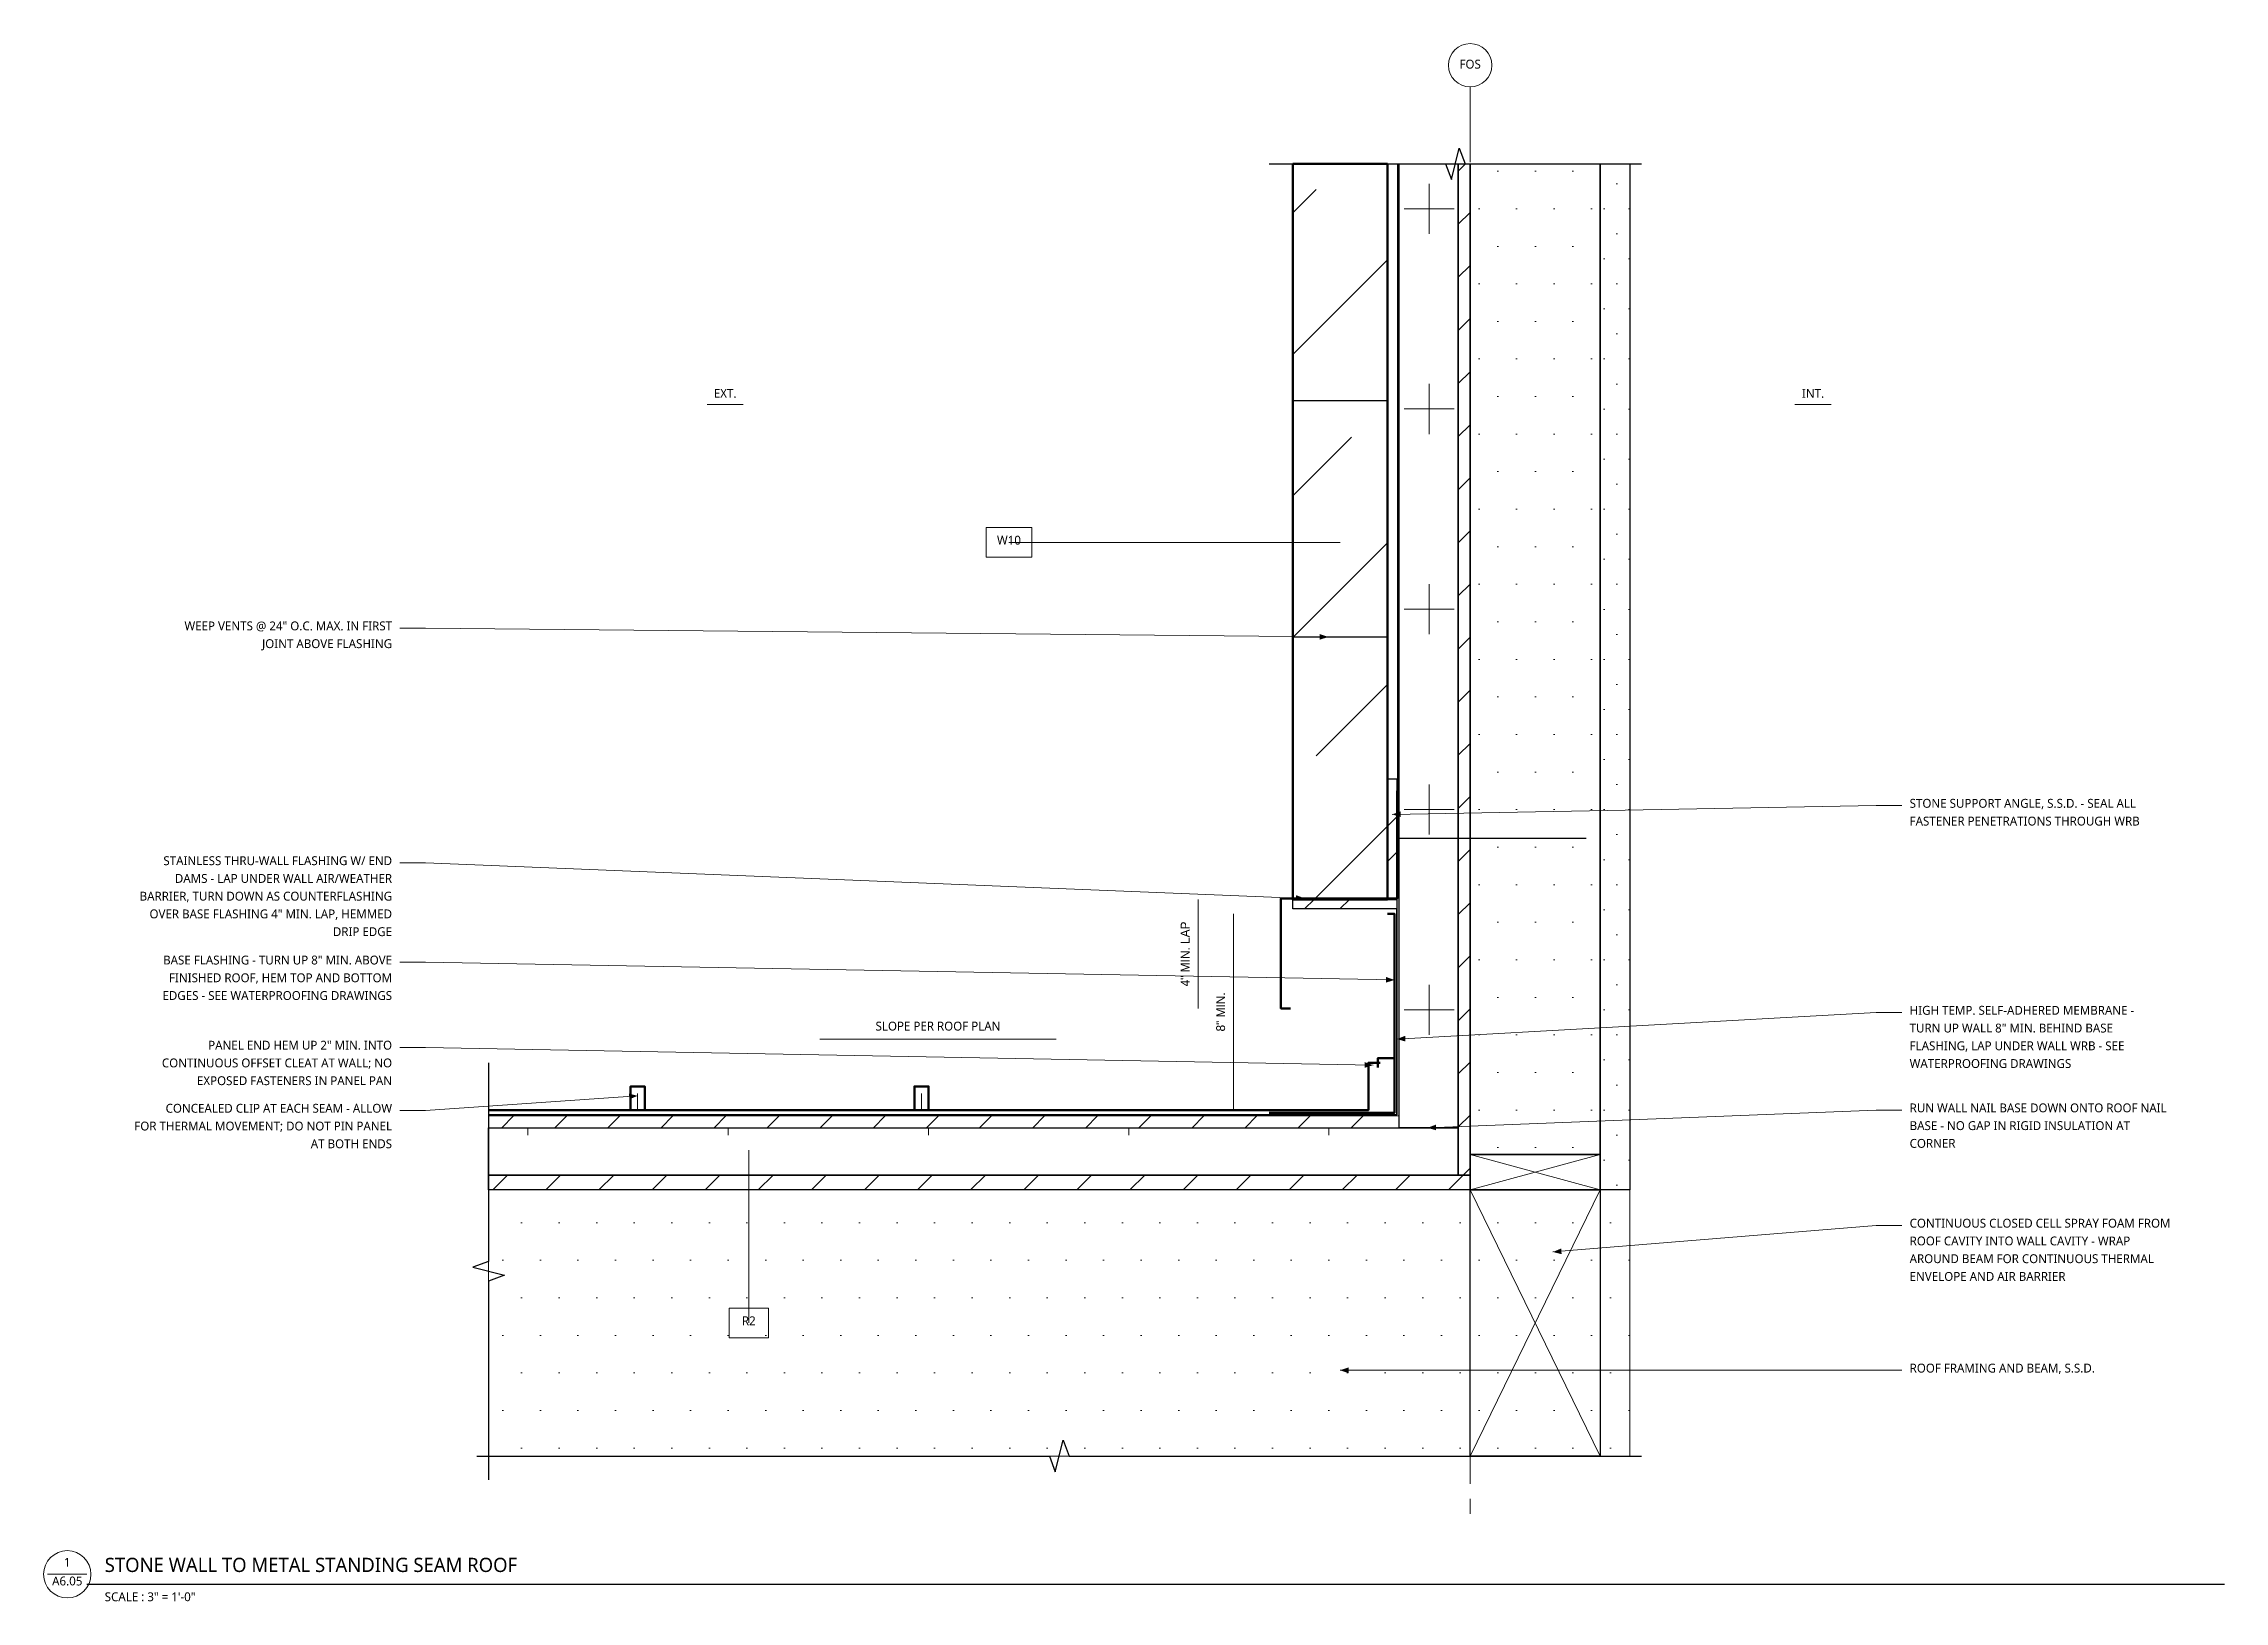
# Model space of a CAD drawing. Header units: inches. Extents: x -44.8 to 47.4, y -20.8 to 45.1.
import ezdxf
from ezdxf.enums import TextEntityAlignment as Align

# ---------------------------------------------------------------- set-up
doc = ezdxf.new("R2010")
doc.units = ezdxf.units.IN
doc.linetypes.add('CENTER', pattern=[5.08, 3.175, -0.635, 0.635, -0.635])
for name, color, linetype, lineweight in [('A-ANNO-DIMS', 7, 'Continuous', 13), ('A-ANNO-GRID', 7, 'CENTER', 13), ('A-ANNO-NOTE', 7, 'Continuous', 13), ('A-ANNO-TAGS', 7, 'Continuous', 18), ('A-DETL-HEVY', 7, 'Continuous', 50), ('A-DETL-LITE', 7, 'Continuous', 13), ('A-DETL-MEDM', 7, 'Continuous', 30), ('A-DETL-MEMB', 5, 'Continuous', 35), ('A-DETL-MTL', 7, 'Continuous', 50), ('A-DETL-PATT', 8, 'Continuous', 9)]:
    doc.layers.add(name, color=color, linetype=linetype, lineweight=lineweight)
doc.styles.add('OpenSans', font='OpenSans-Regular.ttf')

msp = doc.modelspace()

# ---------------------------------------------------------------- hatches: boundary and pattern name
at = {"layer": 'A-DETL-PATT'}
h = msp.add_hatch(dxfattribs=at)
h.set_pattern_fill('ANSI33', scale=1.3333)
h.paths.add_polyline_path([(8, 40), (12, 40), (12, 8.9), (8, 8.9)])
h = msp.add_hatch(dxfattribs=at)
h.set_pattern_fill('CROSS', scale=0.66667)
h.paths.add_polyline_path([(12.5, 40), (15, 40), (15, -0.75), (12.5, -0.75)])
h = msp.add_hatch(dxfattribs=at)
h.set_pattern_fill('ANSI31', scale=0.5)
h.paths.add_polyline_path([(15, 40), (15.5, 40), (15.5, -2.75), (15, -2.75)])
h = msp.add_hatch(dxfattribs=at)
h.set_pattern_fill('DOTS')
h.paths.add_polyline_path([(15.5, 40), (21, 40), (21, -1.875), (15.5, -1.875)])
h = msp.add_hatch(dxfattribs=at)
h.set_pattern_fill('DOTS', scale=0.66667)
h.paths.add_polyline_path([(21, 40), (22.25, 40), (22.25, -3.375), (21, -3.375)])
h = msp.add_hatch(dxfattribs=at)
h.set_pattern_fill('ANSI32', scale=0.3333)
h.paths.add_polyline_path([(12, 14), (12.4, 14), (12.4, 8.9), (12, 8.9)])
h = msp.add_hatch(dxfattribs=at)
h.set_pattern_fill('ANSI32', scale=0.3333)
h.paths.add_polyline_path([(8, 8.9), (12.4, 8.9), (12.4, 8.5), (8, 8.5)])
h = msp.add_hatch(dxfattribs=at)
h.set_pattern_fill('ANSI31', scale=0.5)
h.paths.add_polyline_path([(-26, -0.25), (12.5, -0.25), (12.5, -0.75), (-26, -0.75)])
h = msp.add_hatch(dxfattribs=at)
h.set_pattern_fill('CROSS', scale=0.6667)
h.paths.add_polyline_path([(-26, -0.75), (15, -0.75), (15, -2.75), (-26, -2.75)])
h = msp.add_hatch(dxfattribs=at)
h.set_pattern_fill('ANSI31', scale=0.5)
h.paths.add_polyline_path([(-26, -2.75), (15.5, -2.75), (15.5, -3.375), (-26, -3.375)])
h = msp.add_hatch(dxfattribs=at)
h.set_pattern_fill('DOTS')
h.paths.add_polyline_path([(-26, -3.375), (22.25, -3.375), (22.25, -14.625), (-26, -14.625)])

# ---------------------------------------------------------------- linework, layer by layer
at = {"layer": 'A-ANNO-DIMS'}
msp.add_line((-2, 3), (-12, 3), dxfattribs=at)
for points in [[(4, 8.9), (4, 4.3)], [(5.5, 0), (5.5, 8.3)]]:
    msp.add_lwpolyline(points, dxfattribs=at)
at = {"layer": 'A-ANNO-GRID'}
msp.add_lwpolyline([(15.5, 43.25), (15.5, -17.125)], dxfattribs=at)
at = {"layer": 'A-ANNO-NOTE'}
for points in [[(-4, 24), (10, 24)], [(-29.75, 20.375), (-28.667, 20.375), (9.5, 20)], [(33.75, 12.875), (32.667, 12.875), (12.2, 12.5)], [(-29.75, 10.45), (-28.667, 10.45), (8.5, 8.95)], [(-29.75, 6.25), (-28.667, 6.25), (12.3, 5.5)], [(33.75, 4.125), (32.667, 4.125), (12.4, 3)], [(-29.75, 2.65), (-28.667, 2.65), (11.4, 1.9)], [(-29.75, -0.017), (-28.667, -0.017), (-19.7, 0.6)], [(33.75, 0), (32.667, 0), (13.7, -0.75)], [(-15, -9), (-15, -1.7)], [(33.75, -4.875), (32.667, -4.875), (19, -6)], [(33.75, -11), (32.667, -11), (10, -11)]]:
    msp.add_lwpolyline(points, dxfattribs=at)
for points in [[(9.5, 20), (9.141, 20.124), (9.139, 19.884)], [(12.2, 12.5), (12.562, 12.387), (12.558, 12.627)], [(8.5, 8.95), (8.145, 9.084), (8.135, 8.845)], [(12.3, 5.5), (11.942, 5.627), (11.938, 5.387)], [(12.4, 3), (12.766, 2.9), (12.753, 3.14)], [(11.4, 1.9), (11.042, 2.027), (11.038, 1.787)], [(-19.7, 0.6), (-20.067, 0.695), (-20.051, 0.456)], [(13.7, -0.75), (14.064, -0.856), (14.055, -0.616)], [(19, -6), (19.369, -6.09), (19.349, -5.851)], [(10, -11), (10.36, -11.12), (10.36, -10.88)]]:
    msp.add_solid(points, dxfattribs=at)
at = {"layer": 'A-ANNO-TAGS'}
for points in [[(-4.969, 24.625), (-3.031, 24.625), (-3.031, 23.375), (-4.969, 23.375)], [(-15.833, -8.375), (-14.167, -8.375), (-14.167, -9.625), (-15.833, -9.625)]]:
    msp.add_lwpolyline(points, close=True, dxfattribs=at)
for centre, radius in [((15.5, 44.167), 0.917), ((-43.817, -19.625), 1)]:
    msp.add_circle(centre, radius, dxfattribs=at)
at = {"layer": 'A-DETL-HEVY'}
msp.add_lwpolyline([(8, 40), (12, 40), (12, 8.9), (8, 8.9)], close=True, dxfattribs=at)
at = {"layer": 'A-DETL-LITE'}
for p, q in [((15.5, -1.875), (21, -3.375)), ((15.5, -3.375), (21, -1.875)), ((15.5, -3.375), (21, -14.625)), ((15.5, -14.625), (21, -3.375))]:
    msp.add_line(p, q, dxfattribs=at)
for points in [[(12, 40), (12.45, 40), (12.45, 14), (12, 14)], [(-26, -0.25), (12.5, -0.25), (12.5, -0.75), (-26, -0.75)], [(-26, -3.375), (22.25, -3.375), (22.25, -14.625), (-26, -14.625)]]:
    msp.add_lwpolyline(points, close=True, dxfattribs=at)
for points in [[(-16.767, 29.833), (-15.233, 29.833)], [(29.233, 29.833), (30.767, 29.833)], [(-19.7, -0.02), (-19.7, 0.7)], [(-7.7, -0.02), (-7.7, 0.7)], [(-44.65, -19.625), (-42.983, -19.625)]]:
    msp.add_lwpolyline(points, dxfattribs=at)
at = {"layer": 'A-DETL-MEDM'}
msp.add_line((12.4, 11.5), (20.4, 11.5), dxfattribs=at)
for points in [[(7, 40), (14.458, 40), (14.708, 39.333), (15.042, 40.667), (15.292, 40), (22.75, 40)], [(8, 30), (12, 30)], [(8, 20), (12, 20)], [(-26, 2), (-26, -6.396), (-26.667, -6.646), (-25.333, -6.979), (-26, -7.229), (-26, -15.625)], [(-26.5, -14.625), (-2.292, -14.625), (-2.042, -15.292), (-1.708, -13.958), (-1.458, -14.625), (22.75, -14.625)], [(-42.983, -20.042), (47.392, -20.042)]]:
    msp.add_lwpolyline(points, dxfattribs=at)
for points in [[(12.5, 40), (15, 40), (15, -0.75), (12.5, -0.75)], [(15, 40), (15.5, 40), (15.5, -2.75), (15, -2.75)], [(15.5, 40), (21, 40), (21, -1.875), (15.5, -1.875)], [(21, 40), (22.25, 40), (22.25, -3.375), (21, -3.375)], [(12, 14), (12.4, 14), (12.4, 8.9), (12, 8.9)], [(8, 8.9), (12.4, 8.9), (12.4, 8.5), (8, 8.5)], [(-26, -0.75), (15, -0.75), (15, -2.75), (-26, -2.75)], [(-26, -2.75), (15.5, -2.75), (15.5, -3.375), (-26, -3.375)], [(15.5, -1.875), (21, -1.875), (21, -3.375), (15.5, -3.375)], [(15.5, -3.375), (21, -3.375), (21, -14.625), (15.5, -14.625)]]:
    msp.add_lwpolyline(points, close=True, dxfattribs=at)
at = {"layer": 'A-DETL-MEMB'}
for points in [[(12.45, 40), (12.45, 9.1)], [(-26, -0.2), (12.4, -0.2), (12.4, 8.5)]]:
    msp.add_lwpolyline(points, dxfattribs=at)
at = {"layer": 'A-DETL-MTL'}
for points in [[(12.42, 13.5), (12.42, 8.95), (7.5, 8.95), (7.5, 4.3), (7.9, 4.3)], [(7, -0.12), (12.3, -0.12), (12.3, 8.3), (12, 8.3)], [(-26, 0), (11.2, 0), (11.2, 2), (11.7, 2)], [(12.3, 2.2), (11.6, 2.2), (11.6, 1.8)], [(-20, 0), (-20, 1), (-19.4, 1), (-19.4, 0)], [(-8, 0), (-8, 1), (-7.4, 1), (-7.4, 0)]]:
    msp.add_lwpolyline(points, dxfattribs=at)

# ---------------------------------------------------------------- texts
at = {"layer": 'A-ANNO-DIMS'}
for s, p in [('4" MIN. LAP', (3.75, 6.6)), ('8" MIN.', (5.25, 4.15))]:
    msp.add_text(s, height=0.375, rotation=90, dxfattribs=at).set_placement(p, align=Align.BOTTOM_CENTER)
at = {"layer": 'A-ANNO-NOTE', "style": 'OpenSans'}
for s, p in [('FOS', (15.5, 43.917)), ('EXT.', (-16, 30)), ('INT.', (30, 30)), ('W10', (-4, 23.792)), ('SLOPE PER ROOF PLAN', (-7, 3.25)), ('R2', (-15, -9.208)), ('1', (-43.817, -19.417)), ('A6.05', (-43.817, -20.208))]:
    msp.add_text(s, height=0.375, dxfattribs=at).set_placement(p, align=Align.BOTTOM_CENTER)
for s, p in [('WEEP VENTS @ 24" O.C. MAX. IN FIRST', (-30.083, 20.167)), ('JOINT ABOVE FLASHING', (-30.083, 19.417)), ('STAINLESS THRU-WALL FLASHING W/ END', (-30.083, 10.242)), ('BARRIER, TURN DOWN AS COUNTERFLASHING', (-30.083, 8.742)), ('DAMS - LAP UNDER WALL AIR/WEATHER', (-30.083, 9.492)), ('OVER BASE FLASHING 4" MIN. LAP, HEMMED', (-30.083, 7.992)), ('DRIP EDGE', (-30.083, 7.242)), ('BASE FLASHING - TURN UP 8" MIN. ABOVE', (-30.083, 6.042)), ('FINISHED ROOF, HEM TOP AND BOTTOM', (-30.083, 5.292)), ('EDGES - SEE WATERPROOFING DRAWINGS', (-30.083, 4.542)), ('PANEL END HEM UP 2" MIN. INTO', (-30.083, 2.442)), ('CONTINUOUS OFFSET CLEAT AT WALL; NO', (-30.083, 1.692)), ('EXPOSED FASTENERS IN PANEL PAN', (-30.083, 0.942)), ('CONCEALED CLIP AT EACH SEAM - ALLOW', (-30.083, -0.225)), ('FOR THERMAL MOVEMENT; DO NOT PIN PANEL', (-30.083, -0.975)), ('AT BOTH ENDS', (-30.083, -1.725))]:
    msp.add_text(s, height=0.375, dxfattribs=at).set_placement(p, align=Align.BOTTOM_RIGHT)
for s, height, p in [('STONE SUPPORT ANGLE, S.S.D. - SEAL ALL', 0.375, (34.083, 12.667)), ('FASTENER PENETRATIONS THROUGH WRB', 0.375, (34.083, 11.917)), ('HIGH TEMP. SELF-ADHERED MEMBRANE -', 0.375, (34.083, 3.917)), ('TURN UP WALL 8" MIN. BEHIND BASE', 0.375, (34.083, 3.167)), ('FLASHING, LAP UNDER WALL WRB - SEE', 0.375, (34.083, 2.417)), ('WATERPROOFING DRAWINGS', 0.375, (34.083, 1.667)), ('RUN WALL NAIL BASE DOWN ONTO ROOF NAIL', 0.375, (34.083, -0.208)), ('BASE - NO GAP IN RIGID INSULATION AT', 0.375, (34.083, -0.958)), ('CORNER', 0.375, (34.083, -1.708)), ('CONTINUOUS CLOSED CELL SPRAY FOAM FROM', 0.375, (34.083, -5.083)), ('ROOF CAVITY INTO WALL CAVITY - WRAP', 0.375, (34.083, -5.833)), ('AROUND BEAM FOR CONTINUOUS THERMAL', 0.375, (34.083, -6.583)), ('ENVELOPE AND AIR BARRIER', 0.375, (34.083, -7.333)), ('ROOF FRAMING AND BEAM, S.S.D.', 0.375, (34.083, -11.208)), ('STONE WALL TO METAL STANDING SEAM ROOF', 0.6, (-42.233, -19.708)), ('SCALE : 3" = 1\'-0"', 0.375, (-42.233, -20.875))]:
    msp.add_text(s, height=height, dxfattribs=at).set_placement(p, align=Align.BOTTOM_LEFT)

doc.saveas('drawing.dxf')
